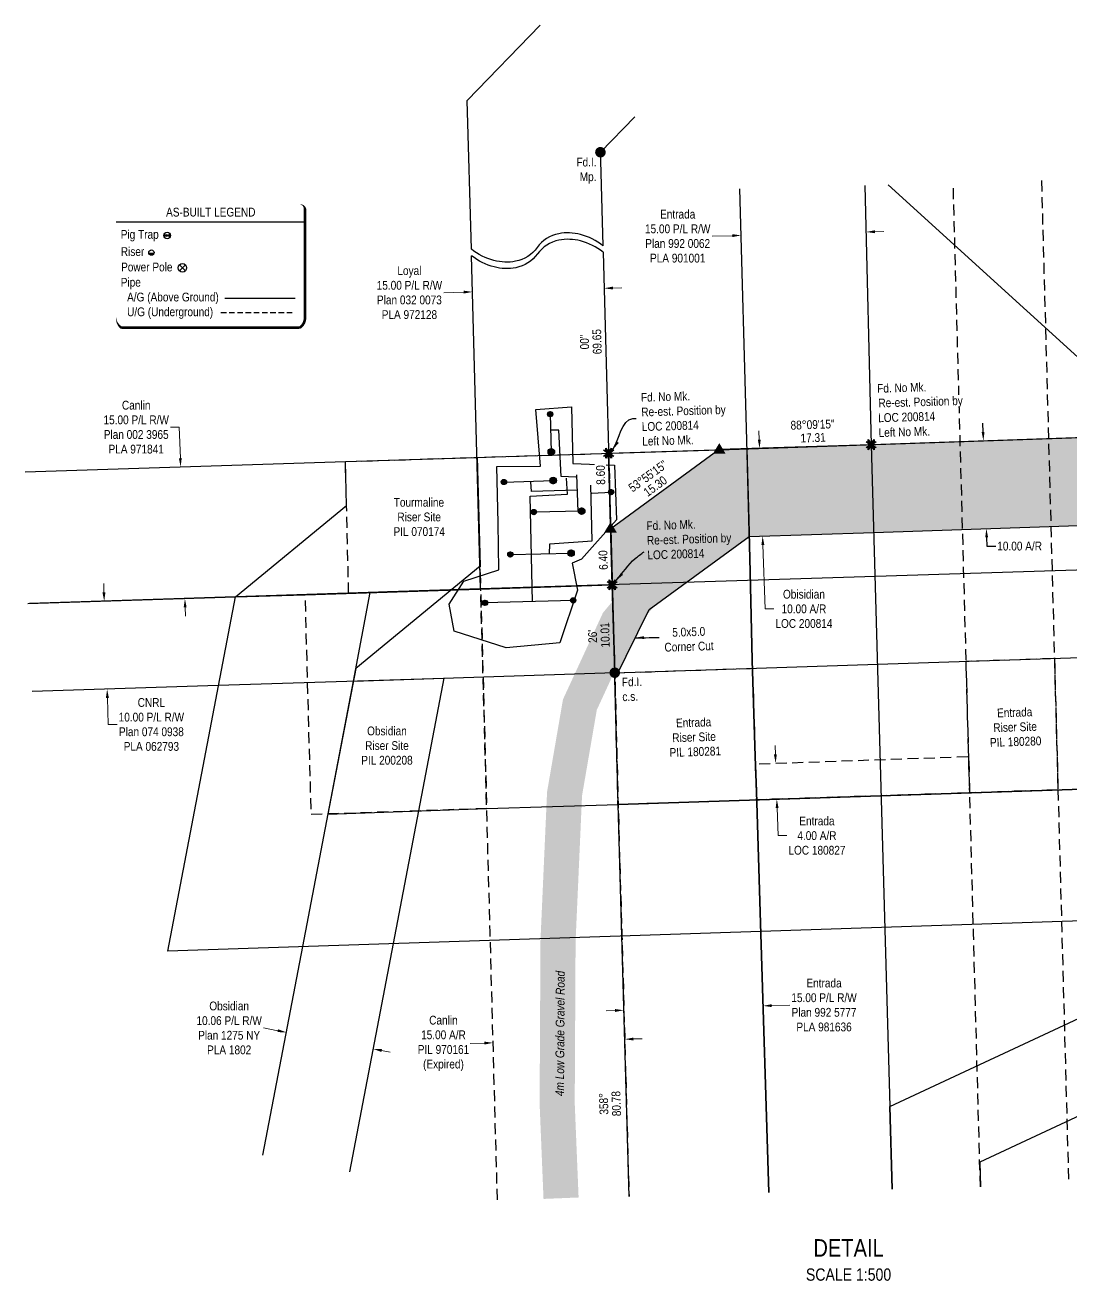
# Model space of a CAD drawing. Extents: x 644966 to 652863, y 5830791 to 5835764.
# Drawn here: x 648414 to 649605, y 5830791 to 5832220 of the extents above; entities that cross this region are included whole.
import ezdxf
from ezdxf.enums import TextEntityAlignment as Align

# ---------------------------------------------------------------- set-up
doc = ezdxf.new("R2010")
doc.units = 0
doc.header["$LTSCALE"] = 5
doc.header["$PDSIZE"] = 0.5
for name, pattern in [('foc-ACCESSROAD', [3.75, 2.5, -1.25]), ('foc-FLOWLINE', [3.75, 2.5, -1.25]), ('POWERLINE5', [7.8, 2.4, -0.6, 0.6, -0.6, 0.6, -0.6, 2.4]), ('UG_PIPE', [1.875, 1.25, -0.625])]:
    doc.linetypes.add(name, pattern=pattern)
doc.layers.get('Defpoints').update_dxf_attribs({"color": 9})
for name, color, linetype in [('AS-FENCE', 48, 'foc-FENCE'), ('AS-PIPE-UG', 44, 'UG_PIPE'), ('AS-POWER-EXISTING', 72, 'POWERLINE5'), ('AS-ROADS', 254, 'Continuous'), ('AS-SYMBOL', 7, 'Continuous'), ('C-RW', 13, 'Continuous'), ('C-WS', 13, 'foc-ACCESSROAD'), ('CG-NOTES', 7, 'Continuous'), ('DETAIL-T', 7, 'Continuous'), ('F-AR', 190, 'foc-ACCESSROAD'), ('F-FLOWLINE', 190, 'foc-FLOWLINE'), ('F-RW', 190, 'Continuous'), ('F-WS', 190, 'foc-ACCESSROAD'), ('L-BD', 7, 'Continuous'), ('L-BD1', 253, 'Continuous'), ('L-MON', 1, 'Continuous'), ('L-MON-T', 1, 'Continuous'), ('P-PROPOSED', 10, 'Continuous'), ('P-PROPOSED-H', 21, 'Continuous'), ('P-TXT', 4, 'Continuous')]:
    doc.layers.add(name, color=color, linetype=linetype)
doc.layers.add('AS-PIPE-AG', color=7, linetype='Continuous', true_color=0x7d00fa)
for name, color, linetype, lineweight in [('C-AR-T', 13, 'Continuous', 9), ('C-RW-T', 13, 'Continuous', 9), ('C-WS-T', 13, 'Continuous', 9), ('F-AR-T', 190, 'Continuous', 9), ('F-RW-T', 190, 'Continuous', 9), ('F-WS-T', 190, 'Continuous', 9), ('T-TEXT', 48, 'Continuous', 18)]:
    doc.layers.add(name, color=color, linetype=linetype, lineweight=lineweight)
doc.styles.add('175L', font='ARIALN.TTF', dxfattribs={"height": 20})
doc.styles.add('80CG', font='ARIALN.TTF', dxfattribs={"height": 10})
doc.styles.add('80L', font='ARIALN.TTF', dxfattribs={"height": 10})
doc.styles.add('80LS', font='ARIALNI.TTF', dxfattribs={"height": 10})
doc.styles.add('foc-LtypeFont', font='ARIALN.TTF', dxfattribs={"height": 7.35})
doc.linetypes.add('foc-FENCE', pattern='A,10,-1,["X",foc-LtypeFont,S=0.2,R=0,X=-0.625,Y=-0.75],-1.24', length=12.24)
doc.dimstyles.new('Compass 5 000', dxfattribs={"dimscale": 5, "dimtxt": 9, "dimasz": 2, "dimexe": 0.2, "dimexo": 0.0625, "dimgap": 0.5, "dimtad": 0, "dimtih": 1, "dimtoh": 1, "dimzin": 0, "dimdsep": 46, "dimtxsty": '80CG', "dimcen": 0.1, "dimse1": 1, "dimse2": 1, "dimclrd": 256, "dimclrt": 256, "dimaunit": 1, "dimadec": 4, "dimazin": 0, "dimtfac": 0.06, "dimtofl": 0, "dimtmove": 0, "dimatfit": 1, "dimfxl": 0.2, "dimtolj": 1, "dimtzin": 0, "dimlwd": -1, "dimarcsym": 0})

# ---------------------------------------------------------------- blocks, each defined once
blk = doc.blocks.new('*D399')
at = {"layer": 'C-RW-T', "transparency": 16777216}
for p, q in [((648701.4, 5831075.4), (648685.2, 5831078.5)), ((648819.8, 5831052.8), (648829.6, 5831050.9))]:
    blk.add_line(p, q, dxfattribs=at)
at = {"layer": 'C-RW-T', "linetype": 'Continuous', "transparency": 16777216}
for points in [[(648701.7, 5831077.1), (648701.1, 5831073.8), (648711.2, 5831073.6)], [(648820.1, 5831054.5), (648819.5, 5831051.2), (648810, 5831054.7)]]:
    blk.add_solid(points, dxfattribs=at)
at = {"layer": 'Defpoints', "color": 0, "linetype": 'Continuous', "transparency": 16777216}
for p in [(648711.2, 5831073.6), (648707, 5831051.7), (648805.8, 5831032.8)]:
    blk.add_point(p, dxfattribs=at)
at = {"layer": 'C-RW-T', "linetype": 'Continuous', "transparency": 16777216, "insert": (648646.1, 5831078.5), "char_height": 10, "attachment_point": 5, "style": '80CG'}
blk.add_mtext('\\A1;Obsidian\\P10.06 P/L R/W\\PPlan 1275 NY\\PPLA 1802', dxfattribs=at)
blk = doc.blocks.new('*D398')
at = {"layer": 'Defpoints', "color": 0, "linetype": 'Continuous', "transparency": 16777216}
for p in [(648946.8, 5831061.6), (648950, 5830944.6), (649099.9, 5830948.7)]:
    blk.add_point(p, dxfattribs=at)
at = {"layer": 'F-AR-T', "transparency": 16777216}
for p, q in [((648936.8, 5831061.3), (648920.5, 5831060.9)), ((649106.7, 5831066), (649116.7, 5831066.2))]:
    blk.add_line(p, q, dxfattribs=at)
at = {"layer": 'F-AR-T', "linetype": 'Continuous', "transparency": 16777216}
for points in [[(648936.8, 5831063), (648936.9, 5831059.7), (648946.8, 5831061.6)], [(649106.6, 5831067.6), (649106.7, 5831064.3), (649096.7, 5831065.7)]]:
    blk.add_solid(points, dxfattribs=at)
at = {"layer": 'F-AR-T', "linetype": 'Continuous', "transparency": 16777216, "insert": (648890.2, 5831060.9), "char_height": 10, "attachment_point": 5, "style": '80CG'}
blk.add_mtext('\\A1;Canlin\\P15.00 A/R\\PPIL 970161\\P(Expired)', dxfattribs=at)
blk = doc.blocks.new('*D400')
at = {"layer": 'Defpoints', "color": 0, "linetype": 'Continuous', "transparency": 16777216}
for p in [(648590.8, 5831717.4), (648593.2, 5831717.5), (648598, 5831567.6)]:
    blk.add_point(p, dxfattribs=at)
at = {"layer": 'F-RW-T', "transparency": 16777216}
for p, q in [((648589.3, 5831762.6), (648579.3, 5831762.6)), ((648590.5, 5831727.4), (648589.3, 5831762.6)), ((648596, 5831557.5), (648596.3, 5831547.5))]:
    blk.add_line(p, q, dxfattribs=at)
at = {"layer": 'F-RW-T', "linetype": 'Continuous', "transparency": 16777216}
for points in [[(648592.1, 5831727.4), (648588.8, 5831727.3), (648590.8, 5831717.4)], [(648597.6, 5831557.5), (648594.3, 5831557.4), (648595.7, 5831567.5)]]:
    blk.add_solid(points, dxfattribs=at)
at = {"layer": 'F-RW-T', "linetype": 'Continuous', "transparency": 16777216, "insert": (648540.2, 5831762.6), "char_height": 10, "attachment_point": 5, "style": '80CG'}
blk.add_mtext('\\A1;Canlin\\P15.00 P/L R/W\\PPlan 002 3965\\PPLA 971841', dxfattribs=at)
blk = doc.blocks.new('*D401')
at = {"layer": 'Defpoints', "color": 0, "linetype": 'Continuous', "transparency": 16777216}
for p in [(648503.8, 5831564.5), (648554.1, 5831566.1), (648557.3, 5831465.9)]:
    blk.add_point(p, dxfattribs=at)
at = {"layer": 'F-RW-T', "transparency": 16777216}
for p, q in [((648503.5, 5831574.5), (648503.2, 5831584.5)), ((648507.4, 5831454.3), (648508.4, 5831424.1)), ((648508.4, 5831424.1), (648518.4, 5831424.1))]:
    blk.add_line(p, q, dxfattribs=at)
at = {"layer": 'F-RW-T', "linetype": 'Continuous', "transparency": 16777216}
for points in [[(648505.2, 5831574.6), (648501.8, 5831574.4), (648503.8, 5831564.5)], [(648509.1, 5831454.4), (648505.7, 5831454.2), (648507.1, 5831464.3)]]:
    blk.add_solid(points, dxfattribs=at)
at = {"layer": 'F-RW-T', "linetype": 'Continuous', "transparency": 16777216, "insert": (648557.5, 5831424.1), "char_height": 10, "attachment_point": 5, "style": '80CG'}
blk.add_mtext('\\A1;CNRL\\P10.00 P/L R/W\\PPlan 074 0938\\PPLA 062793', dxfattribs=at)
blk = doc.blocks.new('RISER')
h = blk.add_hatch(color=255)
h.dxf.hatch_style = 1
edge = h.paths.add_edge_path()
edge.add_arc((0, 0), 0.7, 0, 360)
blk.add_hatch(color=13).paths.add_polyline_path([(0.58, -0.15), (-0.58, -0.15, 0.774597)])
at = {"color": 13}
blk.add_line((-0.58, -0.15), (0.58, -0.15), dxfattribs=at)
blk.add_circle((0, 0), 0.6, dxfattribs=at)
blk = doc.blocks.new('PIG')
h = blk.add_hatch(color=255)
h.dxf.hatch_style = 1
edge = h.paths.add_edge_path()
edge.add_arc((0, 0), 0.85, 0, 360)
at = {"layer": 'AS-SYMBOL'}
h = blk.add_hatch(color=13, dxfattribs=at)
h.dxf.hatch_style = 1
h.paths.add_polyline_path([(-0.1, 0, 1), (-0.55, 0, 1)])
h = blk.add_hatch(color=13, dxfattribs=at)
h.dxf.hatch_style = 1
h.paths.add_polyline_path([(0.1, 0, 1), (0.55, 0, 1)])
at = {"layer": 'AS-SYMBOL', "color": 13}
for centre, radius in [((0, 0), 0.75), ((-0.33, 0), 0.225), ((0.33, 0), 0.225)]:
    blk.add_circle(centre, radius, dxfattribs=at)
blk = doc.blocks.new('fdia')
at = {"color": 255, "const_width": 1}
blk.add_lwpolyline([(-0.5, 0, 1), (0.5, 0, 1)], format="xyb", close=True, dxfattribs=at)
blk = doc.blocks.new('Fdiaa')
blk.add_blockref('fdia', (0, 0))
blk = doc.blocks.new('fdib')
at = {"color": 1, "const_width": 1.6}
blk.add_lwpolyline([(-0.4, 0, 1), (0.4, 0, 1)], format="xyb", close=True, dxfattribs=at)
at = {"color": 1}
blk.add_circle((0, 0), 0.8, dxfattribs=at)
blk = doc.blocks.new('Fdibb')
blk.add_blockref('fdib', (0, 0))
blk = doc.blocks.new('fdicc')
for name in ['Fdibb', 'Fdiaa']:
    blk.add_blockref(name, (0, 0))
blk = doc.blocks.new('FDI')
blk.add_blockref('fdicc', (0, 0))
blk = doc.blocks.new('*D403')
at = {"layer": 'Defpoints', "color": 0, "linetype": 'Continuous', "transparency": 16777216}
for p in [(648923.3, 5831916.7), (648924.5, 5831875.5), (649074.4, 5831879.6)]:
    blk.add_point(p, dxfattribs=at)
at = {"layer": 'F-RW-T', "transparency": 16777216}
for p, q in [((648913.3, 5831916.4), (648890.5, 5831915.8)), ((649083.2, 5831921.1), (649093.2, 5831921.4))]:
    blk.add_line(p, q, dxfattribs=at)
at = {"layer": 'F-RW-T', "linetype": 'Continuous', "transparency": 16777216}
for points in [[(648913.3, 5831918.1), (648913.4, 5831914.8), (648923.3, 5831916.7)], [(649083.2, 5831922.7), (649083.3, 5831919.4), (649073.2, 5831920.8)]]:
    blk.add_solid(points, dxfattribs=at)
at = {"layer": 'F-RW-T', "linetype": 'Continuous', "transparency": 16777216, "insert": (648851.4, 5831915.8), "char_height": 10, "attachment_point": 5, "style": '80CG'}
blk.add_mtext('\\A1;Loyal\\P15.00 P/L R/W\\PPlan 032 0073\\PPLA 972128', dxfattribs=at)
blk = doc.blocks.new('TEMP')
h = blk.add_hatch(color=255)
h.dxf.hatch_style = 1
h.paths.add_polyline_path([(0, 0.25), (-0.67, 1.15), (-0.67, 0.67), (-1.15, 0.67), (-0.25, 0), (-1.15, -0.67), (-0.67, -0.67), (-0.67, -1.15), (0, -0.25), (0.67, -1.15), (0.67, -0.67), (1.15, -0.67), (0.25, 0), (1.15, 0.67), (0.67, 0.67), (0.67, 1.15)])
h.paths.add_polyline_path([(0.57, 0.85), (0.57, 0.57), (0.85, 0.57), (0.08, 0), (0.85, -0.57), (0.57, -0.57), (0.57, -0.85), (0, -0.08), (-0.57, -0.85), (-0.57, -0.57), (-0.85, -0.57), (-0.08, 0), (-0.85, 0.57), (-0.57, 0.57), (-0.57, 0.85), (0, 0.08)], flags=16)
h = blk.add_hatch(color=1)
h.dxf.hatch_style = 1
h.paths.add_polyline_path([(0, 0.08), (-0.57, 0.85), (-0.57, 0.57), (-0.85, 0.57), (-0.08, 0), (-0.85, -0.57), (-0.57, -0.57), (-0.57, -0.85), (0, -0.08), (0.57, -0.85), (0.57, -0.57), (0.85, -0.57), (0.08, 0), (0.85, 0.57), (0.57, 0.57), (0.57, 0.85)])
at = {"color": 1}
for p, q in [((-0.08, 0), (0.08, 0)), ((0, 0.08), (0, -0.08))]:
    blk.add_line(p, q, dxfattribs=at)
at = {"color": 255, "flags": 128}
blk.add_lwpolyline([(-0.25, 0), (-1.15, 0.67), (-0.67, 0.67), (-0.67, 1.15), (0, 0.25), (0.67, 1.15), (0.67, 0.67), (1.15, 0.67), (0.25, 0), (1.15, -0.67), (0.67, -0.67), (0.67, -1.15), (0, -0.25), (-0.67, -1.15), (-0.67, -0.67), (-1.15, -0.67)], close=True, dxfattribs=at)
at = {"color": 1, "flags": 128}
blk.add_lwpolyline([(-0.08, 0), (-0.85, 0.57), (-0.57, 0.57), (-0.57, 0.85), (0, 0.08), (0.57, 0.85), (0.57, 0.57), (0.85, 0.57), (0.08, 0), (0.85, -0.57), (0.57, -0.57), (0.57, -0.85), (0, -0.08), (-0.57, -0.85), (-0.57, -0.57), (-0.85, -0.57)], close=True, dxfattribs=at)
blk = doc.blocks.new('*D405')
at = {"layer": 'Defpoints', "color": 0, "linetype": 'Continuous', "transparency": 16777216}
for p in [(649313.8, 5831381.5), (649269.9, 5831339.1), (649315.2, 5831340.6)]:
    blk.add_point(p, dxfattribs=at)
at = {"layer": 'F-AR-T', "transparency": 16777216}
for p, q in [((649268.3, 5831390), (649267.9, 5831400)), ((649270.3, 5831329.1), (649271.3, 5831297.5)), ((649271.3, 5831297.5), (649281.3, 5831297.5))]:
    blk.add_line(p, q, dxfattribs=at)
at = {"layer": 'F-AR-T', "linetype": 'Continuous', "transparency": 16777216}
for points in [[(649269.9, 5831390.1), (649266.6, 5831390), (649268.6, 5831380)], [(649271.9, 5831329.1), (649268.6, 5831329), (649269.9, 5831339.1)]]:
    blk.add_solid(points, dxfattribs=at)
at = {"layer": 'F-AR-T', "linetype": 'Continuous', "transparency": 16777216, "insert": (649315.6, 5831297.5), "char_height": 10, "attachment_point": 5, "style": '80CG'}
blk.add_mtext('\\A1;Entrada\\P4.00 A/R\\PLOC 180827', dxfattribs=at)
blk = doc.blocks.new('*D412')
at = {"layer": 'C-AR-T', "transparency": 16777216}
for p, q in [((649250, 5831748.4), (649249.6, 5831758.4)), ((649254.1, 5831628.6), (649256.5, 5831555.7)), ((649256.5, 5831555.7), (649266.5, 5831555.7))]:
    blk.add_line(p, q, dxfattribs=at)
for points in [[(649251.6, 5831748.5), (649248.3, 5831748.4), (649250.3, 5831738.5)], [(649255.7, 5831628.6), (649252.4, 5831628.5), (649253.7, 5831638.5)]]:
    blk.add_solid(points, dxfattribs=at)
at = {"layer": 'Defpoints', "color": 0, "transparency": 16777216}
for p in [(649250.3, 5831738.5), (649325.3, 5831741), (649328.7, 5831641.1)]:
    blk.add_point(p, dxfattribs=at)
at = {"layer": 'C-AR-T', "transparency": 16777216, "insert": (649300.8, 5831555.7), "char_height": 10, "attachment_point": 5, "style": '80CG'}
blk.add_mtext('\\A1;Obisidian\\P10.00 A/R\\PLOC 200814', dxfattribs=at)
blk = doc.blocks.new('*D413')
at = {"layer": 'Defpoints', "color": 0, "transparency": 16777216}
for p in [(649229.2, 5831981), (649230.5, 5831932.2), (649373.1, 5831936.1)]:
    blk.add_point(p, dxfattribs=at)
at = {"layer": 'F-RW-T', "transparency": 16777216}
for p, q in [((649219.2, 5831980.7), (649196.1, 5831980.1)), ((649381.7, 5831985.2), (649391.7, 5831985.5))]:
    blk.add_line(p, q, dxfattribs=at)
for points in [[(649219.2, 5831982.4), (649219.3, 5831979.1), (649229.2, 5831981)], [(649381.7, 5831986.9), (649381.8, 5831983.5), (649371.7, 5831984.9)]]:
    blk.add_solid(points, dxfattribs=at)
at = {"layer": 'F-RW-T', "transparency": 16777216, "insert": (649157, 5831980.1), "char_height": 10, "attachment_point": 5, "style": '80CG'}
blk.add_mtext('\\A1;Entrada\\P15.00 P/L R/W\\PPlan 992 0062\\PPLA 901001', dxfattribs=at)
blk = doc.blocks.new('*D414')
at = {"layer": 'Defpoints', "color": 0, "transparency": 16777216}
for p in [(649254.2, 5831103.7), (649096.7, 5831064.5), (649255.2, 5831069.4)]:
    blk.add_point(p, dxfattribs=at)
at = {"layer": 'F-RW-T', "transparency": 16777216}
for p, q in [((649264.2, 5831104), (649284.7, 5831104.6)), ((649085.6, 5831098.4), (649075.7, 5831098.1))]:
    blk.add_line(p, q, dxfattribs=at)
for points in [[(649264.1, 5831105.6), (649264.2, 5831102.3), (649254.2, 5831103.7)], [(649085.6, 5831100.1), (649085.7, 5831096.8), (649095.6, 5831098.7)]]:
    blk.add_solid(points, dxfattribs=at)
at = {"layer": 'F-RW-T', "transparency": 16777216, "insert": (649323.7, 5831104.6), "char_height": 10, "attachment_point": 5, "style": '80CG'}
blk.add_mtext('\\A1;Entrada\\P15.00 P/L R/W\\PPlan 992 5777\\PPLA 981636', dxfattribs=at)
blk = doc.blocks.new('STRIA')
blk.add_hatch(color=255).paths.add_polyline_path([(-0.04, 1.52), (-1.47, -0.87), (1.39, -0.87)])
blk = doc.blocks.new('STRIAA')
blk.add_blockref('STRIA', (0, 0))
blk = doc.blocks.new('STRIB')
at = {"color": 1}
blk.add_solid([(-1.12, -0.67), (-0.04, 1.13), (1.04, -0.67)], dxfattribs=at)
blk = doc.blocks.new('STRIBB')
blk.add_blockref('STRIB', (0, 0))
blk = doc.blocks.new('STRICC')
for name in ['STRIAA', 'STRIBB']:
    blk.add_blockref(name, (0, 0))
blk = doc.blocks.new('fdspike')
blk.add_blockref('STRICC', (0, 0))
blk = doc.blocks.new('*D421')
at = {"layer": 'Defpoints', "color": 0, "transparency": 16777216}
for p in [(649452.9, 5831745.4), (649505.2, 5831747.1), (649456.3, 5831645.5)]:
    blk.add_point(p, dxfattribs=at)
at = {"layer": 'P-TXT', "transparency": 16777216}
for p, q in [((649504.8, 5831757.1), (649504.5, 5831767.1)), ((649508.9, 5831637.2), (649509.3, 5831627.2)), ((649509.3, 5831627.2), (649519.3, 5831627.2))]:
    blk.add_line(p, q, dxfattribs=at)
for points in [[(649506.5, 5831757.2), (649503.2, 5831757.1), (649505.2, 5831747.1)], [(649510.6, 5831637.3), (649507.3, 5831637.2), (649508.6, 5831647.2)]]:
    blk.add_solid(points, dxfattribs=at)
at = {"layer": 'P-TXT', "transparency": 16777216, "insert": (649546.5, 5831627.2), "char_height": 10, "attachment_point": 5, "style": '80CG'}
blk.add_mtext('\\A1;10.00 A/R', dxfattribs=at)
blk = doc.blocks.new('TRIA')
blk.add_hatch(color=255).paths.add_polyline_path([(-0.04, 1.52), (-1.47, -0.87), (1.39, -0.87)])
blk = doc.blocks.new('TRIAA')
blk.add_blockref('TRIA', (0, 0))
blk = doc.blocks.new('TRIB')
at = {"color": 1}
blk.add_lwpolyline([(-1.12, -0.67), (-0.04, 1.13), (1.04, -0.67)], close=True, dxfattribs=at)
blk = doc.blocks.new('TRIBB')
blk.add_blockref('TRIB', (0, 0))
blk = doc.blocks.new('TRICC')
for name in ['TRIAA', 'TRIBB']:
    blk.add_blockref(name, (0, 0))
blk = doc.blocks.new('plspike')
blk.add_blockref('TRICC', (0, 0))

msp = doc.modelspace()

# ---------------------------------------------------------------- hatches: boundary and pattern name
msp.add_hatch(color=13).paths.add_polyline_path([(648560.406, 5831960.647), (648554.598, 5831960.645, 0.77459668)])
at = {"layer": 'AS-SYMBOL'}
h = msp.add_hatch(color=13, dxfattribs=at)
h.dxf.hatch_style = 1
h.paths.add_polyline_path([(648575.078, 5831980.919, 1), (648572.828, 5831980.919, 1)])
h = msp.add_hatch(color=13, dxfattribs=at)
h.dxf.hatch_style = 1
h.paths.add_polyline_path([(648578.334, 5831980.919, 1), (648576.085, 5831980.919, 1)])
at = {"layer": 'P-PROPOSED-H', "linetype": 'Continuous'}
h = msp.add_hatch(color=256, dxfattribs=at)
h.dxf.hatch_style = 1
h.paths.add_polyline_path([(649085.398, 5831475.799), (649124.429, 5831555.201), (649238.322, 5831638.19), (649380.61, 5831642.775), (649779.956, 5831656.459), (649776.532, 5831756.37), (649377.288, 5831742.689), (649204.331, 5831737.116), (649080.714, 5831647.041)])

# ---------------------------------------------------------------- linework, layer by layer
at = {"color": 1}
msp.add_line((648517.44, 5831996.394), (648732.504, 5831996.394), dxfattribs=at)
at = {"color": 13}
msp.add_line((648554.598, 5831960.645), (648560.406, 5831960.647), dxfattribs=at)
at = {"color": 1, "flags": 128}
msp.add_lwpolyline([(648523.438, 5831875.876, 2.999, 2.999, 0), (648726.506, 5831875.876, 2.999, 2.999, 0.25085498), (648732.504, 5831887.441, 2.999, 2.999, 0), (648732.504, 5832010.39, 2.999, 0, 0.41421356), (648726.506, 5832016.388, 0, 0, 0), (648523.438, 5832016.388, 0, 0, 0.41421356), (648517.44, 5832010.39, 0, 0, 0), (648517.44, 5831887.73, 0, 2.999, 0.25861469)], format="xyseb", close=True, dxfattribs=at)
at = {"color": 13}
msp.add_circle((648557.502, 5831961.396), 2.999, dxfattribs=at)
at = {"layer": 'AS-FENCE', "flags": 128}
for points in [[(649000.603, 5831718.106), (648995.353, 5831782.876), (649036.203, 5831785.806), (649037.723, 5831721.116), (649084.963, 5831719.446), (649087.273, 5831656.966)], [(649087.273, 5831656.966), (649047.253, 5831612.186), (649036.633, 5831607.856), (649042.983, 5831576.906), (649022.823, 5831517.146), (648961.703, 5831511.306), (648902.433, 5831530.206), (648896.723, 5831561.076), (648913.553, 5831587.196), (648953.262, 5831600.104), (648952.683, 5831653.296), (648950.953, 5831717.976), (649000.603, 5831718.106)]]:
    msp.add_lwpolyline(points, dxfattribs=at)
at = {"layer": 'AS-PIPE-AG', "flags": 128}
for points in [[(648641.159, 5831909.647), (648721.134, 5831909.647)], [(649011.823, 5831777.346), (649013.043, 5831734.566)], [(649041.053, 5831705.736), (649024.273, 5831706.596), (649021.473, 5831759.116), (649012.303, 5831759.296)], [(648959.283, 5831700.106), (649015.143, 5831701.746)], [(648991.683, 5831563.606), (648988.933, 5831684.166), (649031.603, 5831686.526), (649030.293, 5831704.716)], [(649041.643, 5831708.236), (649043.223, 5831666.616)], [(649042.283, 5831690.976), (648990.493, 5831689.476), (648989.723, 5831700.566)], [(649010.843, 5831618.156), (649011.273, 5831629.926), (649059.723, 5831633.076), (649057.903, 5831696.796)], [(649059.113, 5831687.486), (649081.183, 5831688.766)], [(649047.623, 5831667.056), (648993.033, 5831665.966)], [(648966.463, 5831617.726), (649035.563, 5831619.266)], [(649038.013, 5831565.396), (648937.563, 5831562.576)]]:
    msp.add_lwpolyline(points, dxfattribs=at)
at = {"layer": 'AS-PIPE-UG', "flags": 128}
msp.add_lwpolyline([(648636.701, 5831893.326), (648721.049, 5831893.326)], dxfattribs=at)
at = {"layer": 'AS-POWER-EXISTING', "linetype": 'Continuous'}
for p, q in [((648596.307, 5831940.795), (648589.445, 5831947.504)), ((648589.445, 5831940.717), (648596.307, 5831947.426))]:
    msp.add_line(p, q, dxfattribs=at)
msp.add_circle((648592.838, 5831944.11), 4.799, dxfattribs=at)
at = {"layer": 'AS-ROADS', "const_width": 39.988, "flags": 128}
msp.add_lwpolyline([(649024.159, 5830884.683), (649019.733, 5830992.606), (649020.713, 5831177.616), (649028.143, 5831345.196), (649045.613, 5831446.696), (649088.943, 5831540.516), (649166.673, 5831633.576), (649242.593, 5831673.286), (649354.793, 5831694.686), (649516.083, 5831699.866), (649730.883, 5831714.636), (649911.123, 5831722.846)], dxfattribs=at)
at = {"layer": 'AS-SYMBOL', "color": 13}
for centre, radius in [((648575.581, 5831980.895), 3.749), ((648573.953, 5831980.919), 1.125), ((648577.21, 5831980.919), 1.125)]:
    msp.add_circle(centre, radius, dxfattribs=at)
at = {"layer": 'C-RW'}
for points in [[(649623.629, 5832043.896), (650086.105, 5831614.886), (649870.592, 5831608.094), (649396.8, 5832038.581)], [(648787.573, 5831473.452), (648806.841, 5831574.348)], [(648684.503, 5830933.731), (648729.848, 5831171.176), (648787.573, 5831473.452), (648890.602, 5831476.817), (648832.885, 5831174.583), (648783.287, 5830914.866)]]:
    msp.add_lwpolyline(points, dxfattribs=at)
at = {"layer": 'C-WS', "flags": 128}
msp.add_lwpolyline([(648732.732, 5831571.94), (648932.562, 5831578.432), (648939.443, 5831328.426), (648739.624, 5831321.534)], close=True, dxfattribs=at)
at = {"layer": 'F-AR', "flags": 128}
msp.add_lwpolyline([(648951.67, 5830882.711), (648943.375, 5831187.565), (648932.567, 5831578.255), (648928.483, 5831728.204), (649078.37, 5831732.923), (649080.668, 5831646.872), (649082.413, 5831583.188), (649085.343, 5831483.056), (649085.532, 5831476.109), (649089.13, 5831333.091), (649093.453, 5831183.586), (649101.553, 5830886.789)], dxfattribs=at)
msp.add_lwpolyline([(649389.12, 5831343.01), (649246.909, 5831338.308), (649245.644, 5831379.154), (649488.518, 5831387.653), (649489.636, 5831346.333), (649389.12, 5831343.01)], close=True, dxfattribs=at)
at = {"layer": 'F-FLOWLINE', "flags": 128}
for points in [[(649501.777, 5830897.68), (649493.974, 5831186.023), (649470.847, 5832040.681)], [(649571.38, 5832043.401), (649602.309, 5830900.416)]]:
    msp.add_lwpolyline(points, dxfattribs=at)
at = {"layer": 'F-RW', "flags": 128}
for points in [[(648917.362, 5832134.747), (649000.509, 5832220.461)], [(649068.987, 5832075.704), (649108.133, 5832116.059)]]:
    msp.add_lwpolyline(points, dxfattribs=at)
at = {"layer": 'F-RW'}
for points in [[(648922, 5831965.193), (648917.362, 5832134.747)], [(649068.878, 5832079.701), (649071.898, 5831969.293)], [(649401.245, 5830894.944), (649398.701, 5830988.941), (649869.803, 5831208.866), (650560.503, 5831531.306), (650460.143, 5831638.471), (650346.012, 5831742.321), (650298.255, 5831784.887), (650160.134, 5831909.355), (650005.747, 5832048.465), (650001.003, 5832052.739)], [(649260.75, 5830891.121), (649251.258, 5831197.727), (649246.619, 5831347.669), (649245.381, 5831387.626), (649241.983, 5831497.508), (649239.6, 5831597.98), (649238.399, 5831643.05), (649235.601, 5831748.005), (649227.754, 5832034.102)], [(649370.315, 5832037.96), (649377.288, 5831742.689), (649398.701, 5830988.941), (649401.245, 5830894.944)], [(649072.1, 5831961.926), (649082.413, 5831583.188), (648932.58, 5831578.433), (648922.202, 5831957.825)], [(648413.674, 5831711.625), (648778.643, 5831723.486), (649204.583, 5831736.896), (650340.929, 5831775.641), (650341.865, 5831746.018), (650345.747, 5831623.069), (649382.363, 5831592.706), (648932.562, 5831578.432), (648653.223, 5831569.356), (648418.546, 5831561.731)], [(649101.553, 5830886.789), (649093.453, 5831183.586), (649089.13, 5831333.091), (649085.532, 5831476.109), (649085.348, 5831483.177), (649082.413, 5831583.188), (649078.37, 5831732.923), (649235.869, 5831737.963), (649238.399, 5831643.05), (649239.597, 5831598.059), (649241.983, 5831497.508), (649245.381, 5831387.626), (649246.619, 5831347.669), (649251.258, 5831197.727), (649260.75, 5830891.121)], [(650715.621, 5831145.342), (650560.708, 5831140.279), (650363.793, 5831190.033), (650125.673, 5831217.326), (649869.803, 5831208.866), (648576.213, 5831166.096), (648653.223, 5831569.356), (648779.833, 5831673.616), (648778.643, 5831723.486), (648928.483, 5831728.204), (648931.865, 5831604.557), (648790.356, 5831488.028), (648758.669, 5831322.1), (648939.443, 5831328.426), (649089.301, 5831333.097), (650215.694, 5831370.339), (650358.846, 5831345.997), (650376.424, 5831341.552), (650576.95, 5831290.888), (650710.733, 5831295.257)], [(648416.76, 5831561.673), (648653.223, 5831569.356), (648732.863, 5831571.876), (649082.413, 5831583.188), (649085.343, 5831483.056), (648890.363, 5831476.626), (648633.713, 5831468.426), (648421.803, 5831461.505)], [(650710.733, 5831295.249), (650576.951, 5831290.88), (650376.424, 5831341.552), (650358.854, 5831346.019), (650215.694, 5831370.339), (649089.13, 5831333.091), (649085.532, 5831476.109), (649085.343, 5831483.056), (649385.062, 5831492.967), (650274.919, 5831522.031), (650353.983, 5831502.093), (650438.76, 5831480.62), (650606.109, 5831441.608), (650705.856, 5831444.831)], [(650705.856, 5831444.831), (650606.109, 5831441.608), (649501.018, 5830925.718), (649501.777, 5830897.68)]]:
    msp.add_lwpolyline(points, dxfattribs=at)
msp.add_lwpolyline([(649071.898, 5831969.293, 0.09819619), (649046.137, 5831982.053, 0.11502491), (649021.522, 5831982.916, 0.18910183), (648996.949, 5831967.243, -0.18910183), (648972.376, 5831951.57, -0.11502491), (648947.762, 5831952.433, -0.09819619), (648922, 5831965.193)], format="xyb", dxfattribs=at)
at = {"layer": 'F-RW', "flags": 128}
msp.add_lwpolyline([(649072.1, 5831961.926, 0.09819619), (649046.338, 5831974.685, 0.11502491), (649021.724, 5831975.549, 0.18910183), (648997.151, 5831959.875, -0.18910183), (648972.578, 5831944.202, -0.11502491), (648947.963, 5831945.066, -0.09819619), (648922.202, 5831957.825)], format="xyb", dxfattribs=at)
at = {"layer": 'F-WS', "flags": 128}
for points in [[(648932.58, 5831578.433), (648782.221, 5831573.548), (648779.833, 5831673.616), (648778.643, 5831723.486), (648928.483, 5831728.204), (648932.58, 5831578.433)], [(649246.786, 5831338.073), (649089.008, 5831332.857), (649085.532, 5831476.109), (649085.221, 5831482.822), (649242.145, 5831488.068), (649245.259, 5831387.391), (649246.786, 5831338.073)], [(649590.153, 5831349.656), (649489.636, 5831346.333), (649485.58, 5831496.25), (649586.097, 5831499.533), (649590.153, 5831349.656)]]:
    msp.add_lwpolyline(points, close=True, dxfattribs=at)
at = {"layer": 'P-PROPOSED'}
msp.add_lwpolyline([(649085.398, 5831475.799), (649124.429, 5831555.201), (649238.322, 5831638.19), (649380.61, 5831642.775), (649779.956, 5831656.459), (649776.532, 5831756.37), (649377.288, 5831742.689), (649204.331, 5831737.116), (649080.714, 5831647.041)], close=True, dxfattribs=at)

# ---------------------------------------------------------------- block references
at = {"layer": 'AS-SYMBOL', "xscale": 4.9984738, "yscale": 4.9984738, "zscale": 4.9984738}
for name, p in [('RISER', (649011.713, 5831777.436)), ('PIG', (649013.043, 5831734.556)), ('RISER', (648959.093, 5831700.246)), ('PIG', (649015.133, 5831701.816)), ('RISER', (648993.063, 5831665.976)), ('PIG', (649047.623, 5831667.066)), ('RISER', (648966.343, 5831617.706)), ('PIG', (649035.523, 5831619.226)), ('RISER', (648937.503, 5831562.626)), ('RISER', (649038.003, 5831565.476))]:
    msp.add_blockref(name, p, dxfattribs=at)
at = {"layer": 'L-MON', "xscale": 4.9984738, "yscale": 4.9984738, "zscale": 4.9984738}
for name, p in [('FDI', (649068.987, 5832075.704)), ('fdspike', (649204.583, 5831736.896)), ('TEMP', (649377.288, 5831742.689)), ('plspike', (649080.714, 5831647.041)), ('TEMP', (649082.46, 5831583.189)), ('FDI', (649085.343, 5831483.056))]:
    msp.add_blockref(name, p, dxfattribs=at)

# ---------------------------------------------------------------- texts
at = {"insert": (648567.458, 5832012.522), "char_height": 9.99695, "attachment_point": 1, "style": '80L'}
msp.add_mtext_dynamic_manual_height_columns('\\pi6.80574;AS-BUILT LEGEND', width=114.79477, gutter_width=44.986, heights=[0], dxfattribs=at)
at = {"layer": 'C-WS-T', "insert": (648796.072, 5831421.73), "char_height": 9.99707, "attachment_point": 1, "style": '175L'}
msp.add_mtext_dynamic_manual_height_columns('\\pi7.17628;Obsidian\\P\\pi4.9566;Riser Site\\P\\pi0.48997;PIL 200208', width=58.17327, gutter_width=99.971, heights=[0], dxfattribs=at)
at = {"layer": 'CG-NOTES', "style": '80L'}
for s, height, p in [('Pig Trap', 9.9969, (648522.603, 5831977.168)), ('Riser', 9.9969, (648522.708, 5831957.577)), ('Power Pole', 9.9969, (648522.996, 5831940.021)), ('Pipe', 9.9969, (648522.603, 5831922.685)), ('  A/G (Above Ground)', 9.99695, (648523.482, 5831905.846)), ('  U/G (Underground)', 9.99695, (648523.482, 5831889.007))]:
    msp.add_text(s, height=height, dxfattribs=at).set_placement(p)
at = {"layer": 'DETAIL-T', "color": 3, "insert": (649351.648, 5830814.295), "char_height": 19.9939, "width": 96.5566, "attachment_point": 5, "style": '80CG'}
msp.add_mtext('DETAIL\\P{\\H0.7x;SCALE 1:500}', dxfattribs=at)
at = {"layer": 'L-BD', "linetype": 'Continuous', "style": '80L'}
msp.add_text('6.40', height=9.9969, rotation=91.5718, dxfattribs=at).set_placement((649072.117, 5831611.284), align=Align.MIDDLE)
at = {"layer": 'L-BD', "char_height": 9.99695, "attachment_point": 1, "line_spacing_factor": 0.855, "style": '80L'}
for s, insert, width, rotation in [('\\pi6.19408;00" \\P\\pi0.21024;69.65', (649046.259, 5831844.905), 28.19507, 91.6121), ("\\pi7.07376;26' \\P\\pi1.4411;10.01", (649055.511, 5831509.785), 28.19507, 91.6121), ('\\pi6.44983;358° \\P\\pi4.26087;80.78', (649068.31, 5830973.219), 36.20769, 91.6566)]:
    msp.add_mtext(s, dxfattribs=dict(at, insert=insert, width=width, rotation=rotation))
at = {"layer": 'L-BD1', "style": '80L'}
for s, rotation, p in [("88°09'15''", 1.953, (649310.77, 5831765.622)), ('17.31', 1.953, (649311.281, 5831750.636)), ("53°55'15''", 35.9982, (649123.05, 5831707.01)), ('15.30', 35.9982, (649131.423, 5831695.484))]:
    msp.add_text(s, height=9.9969, rotation=rotation, dxfattribs=at).set_placement(p, align=Align.MIDDLE)
at = {"layer": 'L-MON-T', "style": '175L'}
for s, height, p in [('Fd. No Mk.', 9.9971, (649384.358, 5831801.736)), ('LOC 200814', 9.9971, (649385.5, 5831768.254)), ('Left No Mk.', 9.99707, (649386.002, 5831751.429))]:
    msp.add_text(s, height=height, rotation=1.709127, dxfattribs=at).set_placement(p)
at = {"layer": 'L-MON-T', "insert": (649040.602, 5832069.482), "char_height": 9.99707, "attachment_point": 1, "style": '175L'}
msp.add_mtext_dynamic_manual_height_columns('\\pi1.06149;Fd.I.\\P\\pi4.778;Mp.', width=22.03761, gutter_width=99.971, heights=[0], dxfattribs=at)
at = {"layer": 'L-MON-T', "attachment_point": 1, "style": '175L'}
for s, width, insert, char_height, rotation in [('Fd. No Mk.\\PRe-est. Position by\\PLOC 200814\\PLeft No Mk.', 96.12231, (649114.962, 5831801.522), 9.99707, 1.709127), ('Fd. No Mk.\\PRe-est. Position by\\PLOC 200814', 96.12231, (649121.297, 5831655.348), 9.99707, 1.817612), ('Fd.I.\\Pc.s.', 22.03761, (649093.263, 5831477.296), 9.9971, 1.914833)]:
    msp.add_mtext_dynamic_manual_height_columns(s, width=width, gutter_width=99.971, heights=[0], dxfattribs=dict(at, insert=insert, char_height=char_height, rotation=rotation))
at = {"layer": 'T-TEXT', "style": '80LS'}
msp.add_text('4m Low Grade Gravel Road', height=9.99707, rotation=89.696506, dxfattribs=at).set_placement((649022.923, 5831072.269), align=Align.MIDDLE_CENTER)

# ---------------------------------------------------------------- dimensions: what is measured, and where the dimension line sits
at = {"layer": 'C-AR-T'}
dim = msp.add_linear_dim(base=(649250.312, 5831738.455), p1=(649328.689, 5831641.102), p2=(649325.283, 5831741.012), angle=91.95281, text='Obisidian\\P10.00 A/R\\PLOC 200814', dimstyle='Compass 5 000', dxfattribs=at)
dim.commit()
dim.dimension.update_dxf_attribs({"geometry": '*D412', "text_midpoint": (649300.833, 5831555.722), "dimtype": 161})
at = {"layer": 'C-RW-T', "linetype": 'Continuous'}
dim = msp.add_linear_dim(base=(648711.206, 5831073.558), p1=(648805.818, 5831032.849), p2=(648707.034, 5831051.713), angle=169.188479, text='Obsidian\\P10.06 P/L R/W\\PPlan 1275 NY\\PPLA 1802', dimstyle='Compass 5 000', dxfattribs=at)
dim.commit()
dim.dimension.update_dxf_attribs({"geometry": '*D399', "text_midpoint": (648646.137, 5831078.52), "dimtype": 161})
at = {"layer": 'F-AR-T', "linetype": 'Continuous'}
for base, p1, p2, angle, text, picture, middle in [((649269.948, 5831339.07), (649313.801, 5831381.539), (649315.156, 5831340.564), 271.893665, '\\pxqc;Entrada\\P4.00 A/R\\PLOC 180827', '*D405', (649315.624, 5831297.468)), ((648946.802, 5831061.602), (649099.863, 5830948.717), (648949.985, 5830944.638), 181.558761, '\\pxqc;Canlin\\P15.00 A/R\\PPIL 970161\\P(Expired)', '*D398', (648890.185, 5831060.886))]:
    dim = msp.add_linear_dim(base=base, p1=p1, p2=p2, angle=angle, text=text, dimstyle='Compass 5 000', dxfattribs=at)
    dim.commit()
    dim.dimension.update_dxf_attribs({"geometry": picture, "text_midpoint": middle, "dimtype": 161})
at = {"layer": 'F-RW-T'}
for base, p1, p2, angle, text, picture, middle in [((649229.21, 5831981.016), (649373.07, 5831936.122), (649230.549, 5831932.214), 181.571017, 'Entrada\\P15.00 P/L R/W\\PPlan 992 0062\\PPLA 901001', '*D413', (649156.968, 5831980.106)), ((649254.17, 5831103.655), (649096.704, 5831064.473), (649255.231, 5831069.38), 1.773164, 'Entrada\\P15.00 P/L R/W\\PPlan 992 5777\\PPLA 981636', '*D414', (649323.748, 5831104.599))]:
    dim = msp.add_linear_dim(base=base, p1=p1, p2=p2, angle=angle, text=text, dimstyle='Compass 5 000', dxfattribs=at)
    dim.commit()
    dim.dimension.update_dxf_attribs({"geometry": picture, "text_midpoint": middle, "dimtype": 161})
at = {"layer": 'F-RW-T', "linetype": 'Continuous'}
for base, p1, p2, angle, text, picture, middle in [((648923.326, 5831916.709), (649074.353, 5831879.558), (648924.455, 5831875.458), 181.566941, 'Loyal\\P15.00 P/L R/W\\PPlan 032 0073\\PPLA 972128', '*D403', (648851.417, 5831915.811)), ((648590.786, 5831717.381), (648598.049, 5831567.564), (648593.178, 5831717.459), 91.861419, 'Canlin\\P15.00 P/L R/W\\PPlan 002 3965\\PPLA 971841', '*D400', (648540.23, 5831762.621)), ((648503.813, 5831564.502), (648557.311, 5831465.931), (648554.055, 5831566.134), 91.860949, 'CNRL\\P10.00 P/L R/W\\PPlan 074 0938\\PPLA 062793', '*D401', (648557.462, 5831424.054))]:
    dim = msp.add_linear_dim(base=base, p1=p1, p2=p2, angle=angle, text=text, dimstyle='Compass 5 000', dxfattribs=at)
    dim.commit()
    dim.dimension.update_dxf_attribs({"geometry": picture, "text_midpoint": middle, "dimtype": 161})
at = {"layer": 'P-TXT'}
dim = msp.add_linear_dim(base=(649505.169, 5831747.146), p1=(649456.297, 5831645.452), p2=(649452.89, 5831745.364), angle=91.95301, text='10.00 A/R', dimstyle='Compass 5 000', dxfattribs=at)
dim.commit()
dim.dimension.update_dxf_attribs({"geometry": '*D421', "text_midpoint": (649546.539, 5831627.246), "dimtype": 161})

# ---------------------------------------------------------------- leaders
at = {"layer": 'L-MON', "linetype": 'Continuous', "path_type": 1}
msp.add_leader([(649087.04, 5831588.134), (649108.71, 5831613.079), (649118.744, 5831620.88)], dimstyle='Compass 5 000', override={"dimgap": 0.5, "dimtad": 0}, dxfattribs=at)
at = {"layer": 'L-MON-T', "path_type": 1}
msp.add_leader([(649083.185, 5831737.287), (649105.994, 5831772.418), (649109.526, 5831772.67)], dimstyle='Compass 5 000', override={"dimgap": 0.5, "dimtad": 0}, dxfattribs=at)
at = {"layer": 'P-TXT', "path_type": 1}
msp.add_leader([(649108.581, 5831522.917), (649140.288, 5831523.019)], dimstyle='Compass 5 000', override={"dimgap": 0.5, "dimtad": 0}, dxfattribs=at)

# ---------------------------------------------------------------- next in the draw order: texts
at = {"layer": 'F-WS-T', "insert": (648832.788, 5831682.102), "char_height": 9.99707, "attachment_point": 1, "style": '175L', "bg_fill": 2}
msp.add_mtext_dynamic_manual_height_columns('\\pi0.81389;Tourmaline\\P\\pi4.93273;Riser Site\\P\\pi0.48997;PIL 070174', width=58.12554, gutter_width=99.971, heights=[0], dxfattribs=at)
at = {"layer": 'F-WS-T', "char_height": 9.99707, "attachment_point": 1, "rotation": 1.870709, "style": '175L', "bg_fill": 2}
for s, insert in [('\\pi9.71305;Entrada\\P\\pi4.93273;Riser Site\\P\\pi0.48997;PIL 180280', (649510.931, 5831441.874)), ('\\pi9.71305;Entrada\\P\\pi4.93273;Riser Site\\P\\pi1.26737;PIL 180281', (649145.226, 5831430.406))]:
    msp.add_mtext_dynamic_manual_height_columns(s, width=58.12554, gutter_width=99.971, heights=[0], dxfattribs=dict(at, insert=insert))
at = {"layer": 'L-BD', "insert": (649064.205, 5831708.072), "char_height": 9.9969, "width": 22.96604, "attachment_point": 2, "rotation": 91.5718, "style": '80L', "bg_fill": 3, "box_fill_scale": 1.15, "bg_fill_color": 256, "bg_fill_true_color": 256, "bg_fill_transparency": 0}
msp.add_mtext('8.60', dxfattribs=at)
at = {"layer": 'L-MON-T', "insert": (649385.518, 5831795.103), "char_height": 9.99707, "width": 97.38042, "attachment_point": 1, "rotation": 1.709127, "style": '175L', "bg_fill": 3, "box_fill_scale": 1.15, "bg_fill_color": 256, "bg_fill_true_color": 256, "bg_fill_transparency": 0}
msp.add_mtext('Re-est. Position by', dxfattribs=at)
at = {"layer": 'P-TXT', "insert": (649140.903, 5831533.65), "char_height": 9.99707, "attachment_point": 1, "rotation": 1.870709, "style": '175L', "bg_fill": 2}
msp.add_mtext_dynamic_manual_height_columns('\\pi9.74019;5.0x5.0\\P\\pi0.32276;Corner Cut', width=56.03174, gutter_width=99.971, heights=[0], dxfattribs=at)

# ---------------------------------------------------------------- next in the draw order: block references
at = {"layer": 'AS-SYMBOL', "xscale": 4.9984738, "yscale": 4.9984738, "zscale": 4.9984738}
msp.add_blockref('RISER', (649081.193, 5831688.716), dxfattribs=at)
at = {"layer": 'L-MON', "linetype": 'Continuous', "xscale": 4.9984738, "yscale": 4.9984738, "zscale": 4.9984738}
msp.add_blockref('TEMP', (649078.37, 5831732.923), dxfattribs=at)

doc.saveas('drawing.dxf')
